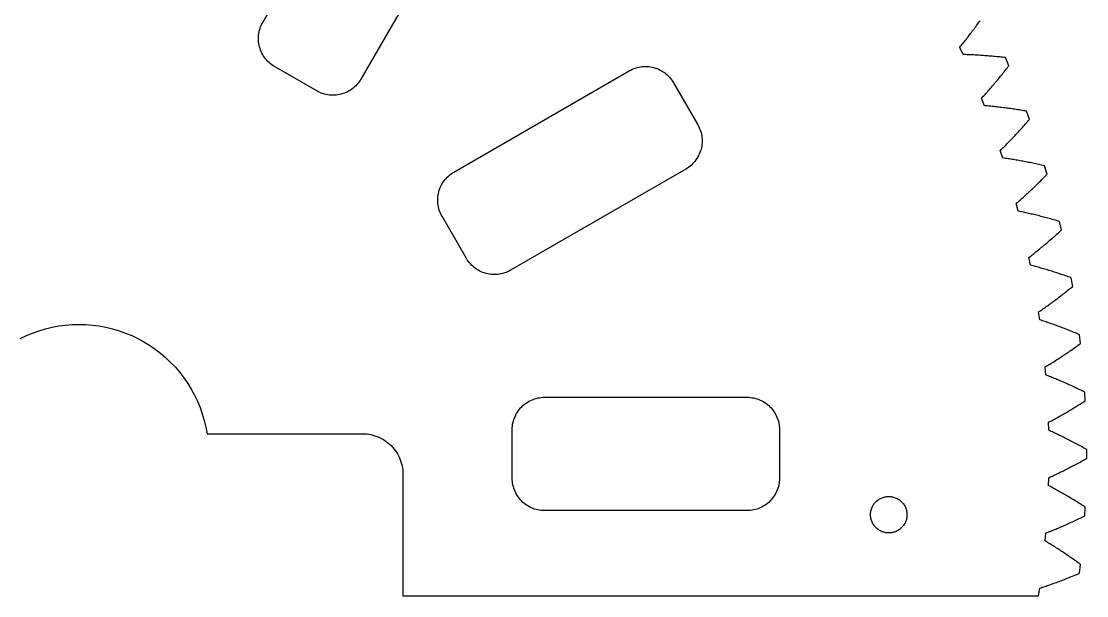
# Model space of a CAD drawing. Header units: metres. Extents: x -124 to 124, y -10 to 132.
# Drawn here: x -7.1 to 124.4, y -10 to 60.9 of the extents above; entities that cross this region are included whole.
import ezdxf

# ---------------------------------------------------------------- set-up
doc = ezdxf.new("R2010")
doc.units = ezdxf.units.M

msp = doc.modelspace()

# ---------------------------------------------------------------- linework, layer by layer
for p, q in [((22.6878, 60.7964), (35.1878, 82.4471)), ((47.3122, 75.4471), (34.8122, 53.7964)), ((22.4978, 60.4234), (22.5879, 60.6124)), ((22.5879, 60.6124), (22.6878, 60.7964)), ((110.847, 60.408), (110.953, 60.5545)), ((110.953, 60.5545), (111.059, 60.7022)), ((111.059, 60.7022), (111.165, 60.851)), ((111.165, 60.851), (111.271, 61.001)), ((22.1574, 59.0058), (22.1738, 59.2146)), ((22.1738, 59.2146), (22.2012, 59.4222)), ((22.2012, 59.4222), (22.2393, 59.6281)), ((22.2393, 59.6281), (22.2882, 59.8317)), ((22.2882, 59.8317), (22.3477, 60.0325)), ((22.3477, 60.0325), (22.4176, 60.2299)), ((22.4176, 60.2299), (22.4978, 60.4234)), ((109.901, 59.1409), (110.005, 59.2772)), ((110.005, 59.2772), (110.11, 59.4146)), ((110.11, 59.4146), (110.215, 59.5531)), ((110.215, 59.5531), (110.319, 59.6927)), ((110.319, 59.6927), (110.425, 59.8335)), ((110.425, 59.8335), (110.53, 59.9754)), ((110.53, 59.9754), (110.635, 60.1185)), ((110.635, 60.1185), (110.741, 60.2627)), ((110.741, 60.2627), (110.847, 60.408)), ((22.1519, 58.7964), (22.1574, 59.0058)), ((22.1574, 58.5871), (22.1519, 58.7964)), ((22.1738, 58.3783), (22.1574, 58.5871)), ((22.2012, 58.1707), (22.1738, 58.3783)), ((22.2393, 57.9648), (22.2012, 58.1707)), ((22.2882, 57.7612), (22.2393, 57.9648)), ((108.869, 57.8402), (108.971, 57.9653)), ((108.971, 57.9653), (109.074, 58.0914)), ((109.074, 58.0914), (109.176, 58.2187)), ((109.176, 58.2187), (109.279, 58.3471)), ((109.279, 58.3471), (109.382, 58.4766)), ((109.382, 58.4766), (109.485, 58.6072)), ((109.485, 58.6072), (109.589, 58.739)), ((109.589, 58.739), (109.693, 58.8718)), ((109.693, 58.8718), (109.797, 59.0058)), ((109.797, 59.0058), (109.901, 59.1409)), ((22.3477, 57.5604), (22.2882, 57.7612)), ((22.4176, 57.363), (22.3477, 57.5604)), ((22.4977, 57.1695), (22.4176, 57.363)), ((22.5879, 56.9805), (22.4977, 57.1695)), ((22.6878, 56.7965), (22.5879, 56.9805)), ((22.7972, 56.6179), (22.6878, 56.7965)), ((22.9159, 56.4453), (22.7972, 56.6179)), ((108.757, 57.7115), (108.767, 57.7162)), ((109.168, 56.8117), (108.757, 57.7115)), ((108.767, 57.7162), (108.869, 57.8402)), ((109.178, 56.8163), (109.168, 56.8117)), ((109.339, 56.8121), (109.178, 56.8163)), ((109.5, 56.8073), (109.339, 56.8121)), ((109.663, 56.802), (109.5, 56.8073)), ((109.826, 56.7962), (109.663, 56.802)), ((109.99, 56.7898), (109.826, 56.7962)), ((110.156, 56.7829), (109.99, 56.7898)), ((110.322, 56.7754), (110.156, 56.7829)), ((110.489, 56.7674), (110.322, 56.7754)), ((110.658, 56.7588), (110.489, 56.7674)), ((110.827, 56.7496), (110.658, 56.7588)), ((110.997, 56.7399), (110.827, 56.7496)), ((111.169, 56.7295), (110.997, 56.7399)), ((111.341, 56.7186), (111.169, 56.7295)), ((111.514, 56.7071), (111.341, 56.7186)), ((111.689, 56.695), (111.514, 56.7071)), ((111.864, 56.6822), (111.689, 56.695)), ((112.04, 56.6689), (111.864, 56.6822)), ((112.217, 56.6549), (112.04, 56.6689)), ((112.395, 56.6403), (112.217, 56.6549)), ((112.574, 56.625), (112.395, 56.6403)), ((112.755, 56.6092), (112.574, 56.625)), ((112.936, 56.5927), (112.755, 56.6092)), ((113.118, 56.5755), (112.936, 56.5927)), ((23.0433, 56.2792), (22.9159, 56.4453)), ((23.1794, 56.1199), (23.0433, 56.2792)), ((23.3235, 55.968), (23.1794, 56.1199)), ((23.4754, 55.8239), (23.3235, 55.968)), ((23.6346, 55.6879), (23.4754, 55.8239)), ((23.8008, 55.5604), (23.6346, 55.6879)), ((23.9734, 55.4418), (23.8008, 55.5604)), ((24.1519, 55.3324), (23.9734, 55.4418)), ((29.3481, 52.3324), (24.1519, 55.3324)), ((69.1154, 55.2606), (69.3214, 55.2988)), ((69.3214, 55.2988), (69.529, 55.3261)), ((69.529, 55.3261), (69.7377, 55.3426)), ((69.7377, 55.3426), (69.9471, 55.3481)), ((69.9471, 55.3481), (70.1564, 55.3426)), ((70.1564, 55.3426), (70.3652, 55.3261)), ((70.3652, 55.3261), (70.5728, 55.2988)), ((70.5728, 55.2988), (70.7787, 55.2606)), ((113.301, 56.5576), (113.118, 56.5755)), ((113.485, 56.5391), (113.301, 56.5576)), ((113.67, 56.52), (113.485, 56.5391)), ((113.855, 56.5001), (113.67, 56.52)), ((114.042, 56.4796), (113.855, 56.5001)), ((114.23, 56.4584), (114.042, 56.4796)), ((114.419, 56.4365), (114.23, 56.4584)), ((114.837, 55.4476), (114.419, 56.4365)), ((114.605, 55.1476), (114.721, 55.297)), ((114.721, 55.297), (114.837, 55.4476)), ((46.2964, 42.3122), (67.9471, 54.8122)), ((67.9471, 54.8122), (68.1311, 54.9121)), ((68.1311, 54.9121), (68.3201, 55.0022)), ((68.3201, 55.0022), (68.5136, 55.0824)), ((68.5136, 55.0824), (68.711, 55.1523)), ((68.711, 55.1523), (68.9118, 55.2118)), ((68.9118, 55.2118), (69.1154, 55.2606)), ((70.7787, 55.2606), (70.9824, 55.2118)), ((70.9824, 55.2118), (71.1832, 55.1523)), ((71.1832, 55.1523), (71.3806, 55.0824)), ((71.3806, 55.0824), (71.574, 55.0022)), ((71.574, 55.0022), (71.763, 54.9121)), ((71.763, 54.9121), (71.9471, 54.8122)), ((71.9471, 54.8122), (72.1257, 54.7027)), ((72.1257, 54.7027), (72.2982, 54.5841)), ((72.2982, 54.5841), (72.4644, 54.4566)), ((72.4644, 54.4566), (72.6236, 54.3206)), ((72.6236, 54.3206), (72.7755, 54.1765)), ((72.7755, 54.1765), (72.9197, 54.0246)), ((72.9197, 54.0246), (73.0557, 53.8653)), ((113.573, 53.8546), (113.687, 53.9936)), ((113.687, 53.9936), (113.801, 54.1339)), ((113.801, 54.1339), (113.915, 54.2752)), ((113.915, 54.2752), (114.03, 54.4177)), ((114.03, 54.4177), (114.144, 54.5614)), ((114.144, 54.5614), (114.259, 54.7062)), ((114.259, 54.7062), (114.374, 54.8522)), ((114.374, 54.8522), (114.49, 54.9993)), ((114.49, 54.9993), (114.605, 55.1476)), ((33.8653, 52.6879), (33.6992, 52.5604)), ((34.0246, 52.8239), (33.8653, 52.6879)), ((34.1765, 52.968), (34.0246, 52.8239)), ((34.3206, 53.1199), (34.1765, 52.968)), ((34.4566, 53.2792), (34.3206, 53.1199)), ((34.5841, 53.4453), (34.4566, 53.2792)), ((34.7027, 53.6179), (34.5841, 53.4453)), ((34.8122, 53.7964), (34.7027, 53.6179)), ((73.0557, 53.8653), (73.1832, 53.6992)), ((73.1832, 53.6992), (73.3018, 53.5266)), ((73.3018, 53.5266), (73.4112, 53.3481)), ((73.4112, 53.3481), (76.4112, 48.1519)), ((112.447, 52.5258), (112.558, 52.6537)), ((112.558, 52.6537), (112.67, 52.7826)), ((112.67, 52.7826), (112.782, 52.9127)), ((112.782, 52.9127), (112.894, 53.0438)), ((112.894, 53.0438), (113.006, 53.1761)), ((113.006, 53.1761), (113.119, 53.3096)), ((113.119, 53.3096), (113.232, 53.4441)), ((113.232, 53.4441), (113.345, 53.5798)), ((113.345, 53.5798), (113.459, 53.7166)), ((113.459, 53.7166), (113.573, 53.8546)), ((29.5321, 52.2324), (29.3481, 52.3324)), ((29.7211, 52.1423), (29.5321, 52.2324)), ((29.9146, 52.0621), (29.7211, 52.1423)), ((30.112, 51.9922), (29.9146, 52.0621)), ((30.3128, 51.9328), (30.112, 51.9922)), ((30.5164, 51.8839), (30.3128, 51.9328)), ((30.7223, 51.8457), (30.5164, 51.8839)), ((30.9299, 51.8184), (30.7223, 51.8457)), ((31.1387, 51.8019), (30.9299, 51.8184)), ((31.3481, 51.7965), (31.1387, 51.8019)), ((31.5574, 51.8019), (31.3481, 51.7965)), ((31.7662, 51.8184), (31.5574, 51.8019)), ((31.9738, 51.8457), (31.7662, 51.8184)), ((32.1797, 51.8839), (31.9738, 51.8457)), ((32.3833, 51.9328), (32.1797, 51.8839)), ((32.5841, 51.9922), (32.3833, 51.9328)), ((32.7815, 52.0621), (32.5841, 51.9922)), ((32.975, 52.1423), (32.7815, 52.0621)), ((33.164, 52.2324), (32.975, 52.1423)), ((33.3481, 52.3324), (33.164, 52.2324)), ((33.5266, 52.4418), (33.3481, 52.3324)), ((33.6992, 52.5604), (33.5266, 52.4418)), ((111.446, 51.4208), (111.457, 51.4249)), ((111.805, 50.499), (111.446, 51.4208)), ((111.457, 51.4249), (111.566, 51.5429)), ((111.566, 51.5429), (111.675, 51.6619)), ((111.675, 51.6619), (111.784, 51.782)), ((111.784, 51.782), (111.894, 51.9032)), ((111.894, 51.9032), (112.004, 52.0256)), ((112.004, 52.0256), (112.114, 52.149)), ((112.114, 52.149), (112.225, 52.2735)), ((112.225, 52.2735), (112.335, 52.3991)), ((112.335, 52.3991), (112.447, 52.5258)), ((111.816, 50.503), (111.805, 50.499)), ((111.976, 50.4897), (111.816, 50.503)), ((112.136, 50.4757), (111.976, 50.4897)), ((112.298, 50.4611), (112.136, 50.4757)), ((112.461, 50.446), (112.298, 50.4611)), ((112.625, 50.4302), (112.461, 50.446)), ((112.789, 50.4139), (112.625, 50.4302)), ((112.955, 50.3969), (112.789, 50.4139)), ((113.122, 50.3793), (112.955, 50.3969)), ((113.289, 50.3612), (113.122, 50.3793)), ((113.458, 50.3423), (113.289, 50.3612)), ((113.627, 50.3229), (113.458, 50.3423)), ((113.798, 50.3028), (113.627, 50.3229)), ((113.969, 50.282), (113.798, 50.3028)), ((114.142, 50.2606), (113.969, 50.282)), ((114.315, 50.2386), (114.142, 50.2606)), ((114.489, 50.2158), (114.315, 50.2386)), ((114.664, 50.1924), (114.489, 50.2158)), ((114.84, 50.1684), (114.664, 50.1924)), ((115.017, 50.1436), (114.84, 50.1684)), ((115.195, 50.1182), (115.017, 50.1436)), ((115.374, 50.0921), (115.195, 50.1182)), ((115.554, 50.0652), (115.374, 50.0921)), ((115.735, 50.0377), (115.554, 50.0652)), ((115.917, 50.0094), (115.735, 50.0377)), ((116.099, 49.9805), (115.917, 50.0094)), ((116.283, 49.9508), (116.099, 49.9805)), ((116.467, 49.9203), (116.283, 49.9508)), ((116.652, 49.8892), (116.467, 49.9203)), ((116.839, 49.8573), (116.652, 49.8892)), ((117.026, 49.8246), (116.839, 49.8573)), ((117.387, 48.8135), (117.026, 49.8246)), ((117.262, 48.6698), (117.387, 48.8135)), ((76.4112, 48.1519), (76.5111, 47.9679)), ((76.5111, 47.9679), (76.6013, 47.7789)), ((76.6013, 47.7789), (76.6814, 47.5854)), ((76.6814, 47.5854), (76.7513, 47.388)), ((76.7513, 47.388), (76.8108, 47.1872)), ((116.034, 47.2952), (116.155, 47.4276)), ((116.155, 47.4276), (116.277, 47.5611)), ((116.277, 47.5611), (116.4, 47.6957)), ((116.4, 47.6957), (116.522, 47.8314)), ((116.522, 47.8314), (116.645, 47.9683)), ((116.645, 47.9683), (116.768, 48.1063)), ((116.768, 48.1063), (116.891, 48.2455)), ((116.891, 48.2455), (117.015, 48.3858)), ((117.015, 48.3858), (117.138, 48.5272)), ((117.138, 48.5272), (117.262, 48.6698)), ((76.8108, 47.1872), (76.8597, 46.9836)), ((76.8597, 46.9836), (76.8978, 46.7776)), ((76.8978, 46.7776), (76.9252, 46.57)), ((76.9252, 46.57), (76.9416, 46.3613)), ((76.9416, 46.3613), (76.9471, 46.1519)), ((76.9471, 46.1519), (76.9416, 45.9426)), ((114.834, 46.0329), (114.952, 46.1542)), ((114.952, 46.1542), (115.071, 46.2766)), ((115.071, 46.2766), (115.19, 46.4)), ((115.19, 46.4), (115.31, 46.5246)), ((115.31, 46.5246), (115.43, 46.6502)), ((115.43, 46.6502), (115.55, 46.777)), ((115.55, 46.777), (115.67, 46.9049)), ((115.67, 46.9049), (115.791, 47.0339)), ((115.791, 47.0339), (115.912, 47.164)), ((115.912, 47.164), (116.034, 47.2952)), ((76.7513, 44.9159), (76.6814, 44.7184)), ((76.8108, 45.1166), (76.7513, 44.9159)), ((76.8597, 45.3203), (76.8108, 45.1166)), ((76.8978, 45.5262), (76.8597, 45.3203)), ((76.9252, 45.7338), (76.8978, 45.5262)), ((76.9416, 45.9426), (76.9252, 45.7338)), ((113.772, 44.9868), (113.783, 44.9903)), ((114.078, 44.0461), (113.772, 44.9868)), ((113.783, 44.9903), (113.898, 45.1019)), ((113.898, 45.1019), (114.014, 45.2145)), ((114.014, 45.2145), (114.13, 45.3282)), ((114.13, 45.3282), (114.246, 45.443)), ((114.246, 45.443), (114.363, 45.5588)), ((114.363, 45.5588), (114.48, 45.6757)), ((114.48, 45.6757), (114.598, 45.7937)), ((114.598, 45.7937), (114.715, 45.9128)), ((114.715, 45.9128), (114.834, 46.0329)), ((75.9196, 43.4754), (75.7755, 43.3235)), ((76.0557, 43.6346), (75.9196, 43.4754)), ((76.1832, 43.8008), (76.0557, 43.6346)), ((76.3018, 43.9734), (76.1832, 43.8008)), ((76.4112, 44.1519), (76.3018, 43.9734)), ((76.5111, 44.336), (76.4112, 44.1519)), ((76.6013, 44.525), (76.5111, 44.336)), ((76.6814, 44.7184), (76.6013, 44.525)), ((114.088, 44.0495), (114.078, 44.0461)), ((114.247, 44.027), (114.088, 44.0495)), ((114.407, 44.0039), (114.247, 44.027)), ((114.568, 43.9801), (114.407, 44.0039)), ((114.729, 43.9557), (114.568, 43.9801)), ((114.892, 43.9306), (114.729, 43.9557)), ((115.055, 43.9049), (114.892, 43.9306)), ((115.22, 43.8785), (115.055, 43.9049)), ((115.385, 43.8514), (115.22, 43.8785)), ((115.551, 43.8237), (115.385, 43.8514)), ((115.719, 43.7953), (115.551, 43.8237)), ((115.887, 43.7662), (115.719, 43.7953)), ((116.056, 43.7364), (115.887, 43.7662)), ((116.226, 43.7059), (116.056, 43.7364)), ((116.397, 43.6747), (116.226, 43.7059)), ((116.568, 43.6428), (116.397, 43.6747)), ((116.741, 43.6101), (116.568, 43.6428)), ((116.915, 43.5768), (116.741, 43.6101)), ((117.089, 43.5427), (116.915, 43.5768)), ((117.264, 43.5079), (117.089, 43.5427)), ((117.441, 43.4723), (117.264, 43.5079)), ((117.618, 43.436), (117.441, 43.4723)), ((117.796, 43.399), (117.618, 43.436)), ((45.9453, 42.0841), (46.1179, 42.2027)), ((46.1179, 42.2027), (46.2964, 42.3122)), ((74.9471, 42.6878), (53.2964, 30.1878)), ((75.1256, 42.7972), (74.9471, 42.6878)), ((75.2982, 42.9159), (75.1256, 42.7972)), ((75.4644, 43.0433), (75.2982, 42.9159)), ((75.6236, 43.1793), (75.4644, 43.0433)), ((75.7755, 43.3235), (75.6236, 43.1793)), ((117.975, 43.3611), (117.796, 43.399)), ((118.154, 43.3226), (117.975, 43.3611)), ((118.335, 43.2832), (118.154, 43.3226)), ((118.516, 43.2431), (118.335, 43.2832)), ((118.699, 43.2022), (118.516, 43.2431)), ((118.882, 43.1605), (118.699, 43.2022)), ((119.066, 43.118), (118.882, 43.1605)), ((119.251, 43.0747), (119.066, 43.118)), ((119.554, 42.0447), (119.251, 43.0747)), ((44.7324, 40.664), (44.8324, 40.8481)), ((44.8324, 40.8481), (44.9418, 41.0266)), ((44.9418, 41.0266), (45.0604, 41.1992)), ((45.0604, 41.1992), (45.1879, 41.3653)), ((45.1879, 41.3653), (45.3239, 41.5246)), ((45.3239, 41.5246), (45.468, 41.6765)), ((45.468, 41.6765), (45.6199, 41.8206)), ((45.6199, 41.8206), (45.7792, 41.9566)), ((45.7792, 41.9566), (45.9453, 42.0841)), ((118.245, 40.7313), (118.375, 40.8576)), ((118.375, 40.8576), (118.504, 40.985)), ((118.504, 40.985), (118.634, 41.1135)), ((118.634, 41.1135), (118.765, 41.2432)), ((118.765, 41.2432), (118.896, 41.3739)), ((118.896, 41.3739), (119.027, 41.5058)), ((119.027, 41.5058), (119.158, 41.6389)), ((119.158, 41.6389), (119.29, 41.773)), ((119.29, 41.773), (119.421, 41.9083)), ((119.421, 41.9083), (119.554, 42.0447)), ((44.3184, 39.2662), (44.3457, 39.4738)), ((44.3457, 39.4738), (44.3839, 39.6797)), ((44.3839, 39.6797), (44.4328, 39.8833)), ((44.4328, 39.8833), (44.4922, 40.0841)), ((44.4922, 40.0841), (44.5621, 40.2815)), ((44.5621, 40.2815), (44.6423, 40.475)), ((44.6423, 40.475), (44.7324, 40.664)), ((116.846, 39.4144), (116.971, 39.5287)), ((116.971, 39.5287), (117.097, 39.6441)), ((117.097, 39.6441), (117.223, 39.7605)), ((117.223, 39.7605), (117.35, 39.878)), ((117.35, 39.878), (117.477, 39.9966)), ((117.477, 39.9966), (117.604, 40.1163)), ((117.604, 40.1163), (117.731, 40.2371)), ((117.731, 40.2371), (117.859, 40.359)), ((117.859, 40.359), (117.988, 40.482)), ((117.988, 40.482), (118.116, 40.6061)), ((118.116, 40.6061), (118.245, 40.7313)), ((44.2965, 38.8481), (44.3019, 39.0574)), ((44.3019, 38.6387), (44.2965, 38.8481)), ((44.3019, 39.0574), (44.3184, 39.2662)), ((44.3184, 38.4299), (44.3019, 38.6387)), ((44.3457, 38.2223), (44.3184, 38.4299)), ((44.3839, 38.0164), (44.3457, 38.2223)), ((115.727, 38.4306), (115.737, 38.4335)), ((115.978, 37.4739), (115.727, 38.4306)), ((115.737, 38.4335), (115.859, 38.5383)), ((115.859, 38.5383), (115.981, 38.6441)), ((115.981, 38.6441), (116.103, 38.751)), ((116.103, 38.751), (116.226, 38.8589)), ((116.226, 38.8589), (116.349, 38.9679)), ((116.349, 38.9679), (116.473, 39.0779)), ((116.473, 39.0779), (116.597, 39.189)), ((116.597, 39.189), (116.721, 39.3012)), ((116.721, 39.3012), (116.846, 39.4144)), ((44.4328, 37.8128), (44.3839, 38.0164)), ((44.4922, 37.612), (44.4328, 37.8128)), ((44.5621, 37.4146), (44.4922, 37.612)), ((44.6423, 37.2211), (44.5621, 37.4146)), ((44.7324, 37.0321), (44.6423, 37.2211)), ((44.8324, 36.8481), (44.7324, 37.0321)), ((47.8324, 31.6519), (44.8324, 36.8481)), ((115.989, 37.4767), (115.978, 37.4739)), ((116.146, 37.4452), (115.989, 37.4767)), ((116.304, 37.413), (116.146, 37.4452)), ((116.463, 37.3801), (116.304, 37.413)), ((116.623, 37.3465), (116.463, 37.3801)), ((116.784, 37.3121), (116.623, 37.3465)), ((116.946, 37.2771), (116.784, 37.3121)), ((117.109, 37.2414), (116.946, 37.2771)), ((117.272, 37.2049), (117.109, 37.2414)), ((117.437, 37.1678), (117.272, 37.2049)), ((117.602, 37.1299), (117.437, 37.1678)), ((117.768, 37.0912), (117.602, 37.1299)), ((117.935, 37.0518), (117.768, 37.0912)), ((118.103, 37.0116), (117.935, 37.0518)), ((118.272, 36.9707), (118.103, 37.0116)), ((118.442, 36.9291), (118.272, 36.9707)), ((118.612, 36.8866), (118.442, 36.9291)), ((118.783, 36.8434), (118.612, 36.8866)), ((118.956, 36.7994), (118.783, 36.8434)), ((119.129, 36.7547), (118.956, 36.7994)), ((119.303, 36.7091), (119.129, 36.7547)), ((119.477, 36.6628), (119.303, 36.7091)), ((119.653, 36.6156), (119.477, 36.6628)), ((119.829, 36.5676), (119.653, 36.6156)), ((120.007, 36.5188), (119.829, 36.5676)), ((120.185, 36.4693), (120.007, 36.5188)), ((120.364, 36.4188), (120.185, 36.4693)), ((120.543, 36.3676), (120.364, 36.4188)), ((120.724, 36.3155), (120.543, 36.3676)), ((120.905, 36.2626), (120.724, 36.3155)), ((121.088, 36.2088), (120.905, 36.2626)), ((121.331, 35.1632), (121.088, 36.2088)), ((120.223, 34.1651), (120.36, 34.286)), ((120.36, 34.286), (120.498, 34.408)), ((120.498, 34.408), (120.635, 34.5311)), ((120.635, 34.5311), (120.774, 34.6553)), ((120.774, 34.6553), (120.913, 34.7806)), ((120.913, 34.7806), (121.052, 34.907)), ((121.052, 34.907), (121.191, 35.0345)), ((121.191, 35.0345), (121.331, 35.1632)), ((118.609, 32.7987), (118.741, 32.9067)), ((118.741, 32.9067), (118.874, 33.0158)), ((118.874, 33.0158), (119.007, 33.1259)), ((119.007, 33.1259), (119.14, 33.237)), ((119.14, 33.237), (119.274, 33.3493)), ((119.274, 33.3493), (119.408, 33.4626)), ((119.408, 33.4626), (119.543, 33.577)), ((119.543, 33.577), (119.678, 33.6925)), ((119.678, 33.6925), (119.814, 33.809)), ((119.814, 33.809), (119.95, 33.9266)), ((119.95, 33.9266), (120.086, 34.0453)), ((120.086, 34.0453), (120.223, 34.1651)), ((47.9418, 31.4734), (47.8324, 31.6519)), ((117.304, 31.7735), (117.315, 31.7757)), ((117.5, 30.804), (117.304, 31.7735)), ((117.315, 31.7757), (117.442, 31.8734)), ((117.442, 31.8734), (117.57, 31.9721)), ((117.57, 31.9721), (117.698, 32.0718)), ((117.698, 32.0718), (117.827, 32.1726)), ((117.827, 32.1726), (117.956, 32.2743)), ((117.956, 32.2743), (118.086, 32.3771)), ((118.086, 32.3771), (118.216, 32.481)), ((118.216, 32.481), (118.346, 32.5858)), ((118.346, 32.5858), (118.478, 32.6917)), ((118.478, 32.6917), (118.609, 32.7987)), ((48.0604, 31.3008), (47.9418, 31.4734)), ((48.1879, 31.1346), (48.0604, 31.3008)), ((48.3239, 30.9754), (48.1879, 31.1346)), ((48.468, 30.8235), (48.3239, 30.9754)), ((48.6199, 30.6794), (48.468, 30.8235)), ((48.7792, 30.5433), (48.6199, 30.6794)), ((48.9453, 30.4159), (48.7792, 30.5433)), ((49.1179, 30.2972), (48.9453, 30.4159)), ((49.2965, 30.1878), (49.1179, 30.2972)), ((117.511, 30.8061), (117.5, 30.804)), ((117.666, 30.7657), (117.511, 30.8061)), ((117.822, 30.7245), (117.666, 30.7657)), ((117.979, 30.6826), (117.822, 30.7245)), ((118.137, 30.6399), (117.979, 30.6826)), ((118.296, 30.5965), (118.137, 30.6399)), ((118.455, 30.5522), (118.296, 30.5965)), ((118.616, 30.5073), (118.455, 30.5522)), ((118.777, 30.4616), (118.616, 30.5073)), ((118.939, 30.4151), (118.777, 30.4616)), ((119.102, 30.3678), (118.939, 30.4151)), ((119.265, 30.3197), (119.102, 30.3678)), ((119.43, 30.2708), (119.265, 30.3197)), ((119.595, 30.2211), (119.43, 30.2708)), ((49.4805, 30.0879), (49.2965, 30.1878)), ((49.6695, 29.9977), (49.4805, 30.0879)), ((49.863, 29.9176), (49.6695, 29.9977)), ((50.0604, 29.8477), (49.863, 29.9176)), ((50.2612, 29.7882), (50.0604, 29.8477)), ((50.4648, 29.7393), (50.2612, 29.7882)), ((50.6707, 29.7012), (50.4648, 29.7393)), ((50.8783, 29.6738), (50.6707, 29.7012)), ((51.0871, 29.6574), (50.8783, 29.6738)), ((51.2964, 29.6519), (51.0871, 29.6574)), ((51.5058, 29.6574), (51.2964, 29.6519)), ((51.7146, 29.6738), (51.5058, 29.6574)), ((51.9222, 29.7012), (51.7146, 29.6738)), ((52.1281, 29.7393), (51.9222, 29.7012)), ((52.3317, 29.7882), (52.1281, 29.7393)), ((52.5325, 29.8477), (52.3317, 29.7882)), ((52.7299, 29.9176), (52.5325, 29.8477)), ((52.9234, 29.9978), (52.7299, 29.9176)), ((53.1124, 30.0879), (52.9234, 29.9978)), ((53.2964, 30.1878), (53.1124, 30.0879)), ((119.761, 30.1707), (119.595, 30.2211)), ((119.928, 30.1194), (119.761, 30.1707)), ((120.096, 30.0673), (119.928, 30.1194)), ((120.265, 30.0144), (120.096, 30.0673)), ((120.434, 29.9606), (120.265, 30.0144)), ((120.605, 29.9061), (120.434, 29.9606)), ((120.776, 29.8506), (120.605, 29.9061)), ((120.947, 29.7944), (120.776, 29.8506)), ((121.12, 29.7373), (120.947, 29.7944)), ((121.293, 29.6793), (121.12, 29.7373)), ((121.468, 29.6205), (121.293, 29.6793)), ((121.643, 29.5608), (121.468, 29.6205)), ((121.818, 29.5002), (121.643, 29.5608)), ((121.995, 29.4388), (121.818, 29.5002)), ((122.172, 29.3765), (121.995, 29.4388)), ((122.35, 29.3133), (122.172, 29.3765)), ((122.529, 29.2492), (122.35, 29.3133)), ((122.712, 28.1914), (122.529, 29.2492)), ((121.982, 27.6001), (122.127, 27.7162)), ((122.127, 27.7162), (122.273, 27.8333)), ((122.273, 27.8333), (122.419, 27.9516)), ((122.419, 27.9516), (122.565, 28.071)), ((122.565, 28.071), (122.712, 28.1914)), ((120.276, 26.2901), (120.415, 26.3935)), ((120.415, 26.3935), (120.555, 26.4979)), ((120.555, 26.4979), (120.696, 26.6034)), ((120.696, 26.6034), (120.837, 26.7099)), ((120.837, 26.7099), (120.978, 26.8175)), ((120.978, 26.8175), (121.12, 26.9261)), ((121.12, 26.9261), (121.263, 27.0357)), ((121.263, 27.0357), (121.406, 27.1464)), ((121.406, 27.1464), (121.549, 27.2582)), ((121.549, 27.2582), (121.693, 27.3711)), ((121.693, 27.3711), (121.837, 27.485)), ((121.837, 27.485), (121.982, 27.6001)), ((118.498, 25.0371), (118.509, 25.0388)), ((118.639, 24.058), (118.498, 25.0371)), ((118.509, 25.0388), (118.642, 25.129)), ((118.642, 25.129), (118.775, 25.2203)), ((118.775, 25.2203), (118.909, 25.3125)), ((118.909, 25.3125), (119.043, 25.4057)), ((119.043, 25.4057), (119.178, 25.5)), ((119.178, 25.5), (119.313, 25.5952)), ((119.313, 25.5952), (119.449, 25.6914)), ((119.449, 25.6914), (119.586, 25.7887)), ((119.586, 25.7887), (119.722, 25.8869)), ((119.722, 25.8869), (119.86, 25.9862)), ((119.86, 25.9862), (119.998, 26.0865)), ((119.998, 26.0865), (120.137, 26.1878)), ((120.137, 26.1878), (120.276, 26.2901)), ((118.65, 24.0596), (118.639, 24.058)), ((118.803, 24.0103), (118.65, 24.0596)), ((118.956, 23.9603), (118.803, 24.0103)), ((119.11, 23.9095), (118.956, 23.9603)), ((119.266, 23.8578), (119.11, 23.9095)), ((119.421, 23.8054), (119.266, 23.8578)), ((119.578, 23.7522), (119.421, 23.8054)), ((119.736, 23.6981), (119.578, 23.7522)), ((119.894, 23.6433), (119.736, 23.6981)), ((-6.50778, 22.1167), (-5.73389, 22.4373)), ((-5.73389, 22.4373), (-4.94426, 22.7169)), ((-4.94426, 22.7169), (-4.1411, 22.9548)), ((-4.1411, 22.9548), (-3.32658, 23.1504)), ((-3.32658, 23.1504), (-2.50294, 23.303)), ((-2.50294, 23.303), (-1.67245, 23.4123)), ((-1.67245, 23.4123), (-0.83737, 23.4781)), ((-0.83737, 23.4781), (0, 23.5)), ((0, 23.5), (0.83737, 23.4781)), ((0.83737, 23.4781), (1.67245, 23.4123)), ((1.67245, 23.4123), (2.50294, 23.303)), ((2.50294, 23.303), (3.32658, 23.1504)), ((3.32658, 23.1504), (4.1411, 22.9548)), ((4.1411, 22.9548), (4.94426, 22.7169)), ((4.94426, 22.7169), (5.73389, 22.4373)), ((5.73389, 22.4373), (6.50778, 22.1167)), ((120.053, 23.5876), (119.894, 23.6433)), ((120.213, 23.5311), (120.053, 23.5876)), ((120.374, 23.4738), (120.213, 23.5311)), ((120.535, 23.4156), (120.374, 23.4738)), ((120.697, 23.3565), (120.535, 23.4156)), ((120.86, 23.2967), (120.697, 23.3565)), ((121.024, 23.2359), (120.86, 23.2967)), ((121.189, 23.1743), (121.024, 23.2359)), ((121.354, 23.1119), (121.189, 23.1743)), ((121.52, 23.0485), (121.354, 23.1119)), ((121.687, 22.9843), (121.52, 23.0485)), ((121.855, 22.9193), (121.687, 22.9843)), ((122.023, 22.8533), (121.855, 22.9193)), ((122.192, 22.7864), (122.023, 22.8533)), ((122.362, 22.7186), (122.192, 22.7864)), ((122.532, 22.65), (122.362, 22.7186)), ((122.704, 22.5804), (122.532, 22.65)), ((122.876, 22.5099), (122.704, 22.5804)), ((123.048, 22.4385), (122.876, 22.5099)), ((123.222, 22.3662), (123.048, 22.4385)), ((-7.26384, 21.7561), (-6.50778, 22.1167)), ((6.50778, 22.1167), (7.26384, 21.7561)), ((7.26384, 21.7561), (8, 21.3564)), ((8, 21.3564), (8.71422, 20.9187)), ((123.396, 22.2929), (123.222, 22.3662)), ((123.571, 22.2187), (123.396, 22.2929)), ((123.54, 21.0403), (123.693, 21.1522)), ((123.693, 21.1522), (123.571, 22.2187)), ((8.71422, 20.9187), (9.40456, 20.4443)), ((9.40456, 20.4443), (10.0691, 19.9343)), ((10.0691, 19.9343), (10.7061, 19.3903)), ((121.589, 19.6819), (121.736, 19.7802)), ((121.736, 19.7802), (121.884, 19.8794)), ((121.884, 19.8794), (122.032, 19.9798)), ((122.032, 19.9798), (122.18, 20.0811)), ((122.18, 20.0811), (122.329, 20.1835)), ((122.329, 20.1835), (122.479, 20.2869)), ((122.479, 20.2869), (122.629, 20.3914)), ((122.629, 20.3914), (122.779, 20.4969)), ((122.779, 20.4969), (122.93, 20.6035)), ((122.93, 20.6035), (123.082, 20.7111)), ((123.082, 20.7111), (123.234, 20.8198)), ((123.234, 20.8198), (123.387, 20.9295)), ((123.387, 20.9295), (123.54, 21.0403)), ((10.7061, 19.3903), (11.3137, 18.8137)), ((11.3137, 18.8137), (11.8903, 18.2061)), ((119.593, 18.4107), (119.732, 18.4951)), ((119.732, 18.4951), (119.871, 18.5805)), ((119.871, 18.5805), (120.011, 18.6669)), ((120.011, 18.6669), (120.152, 18.7542)), ((120.152, 18.7542), (120.293, 18.8425)), ((120.293, 18.8425), (120.435, 18.9318)), ((120.435, 18.9318), (120.577, 19.0221)), ((120.577, 19.0221), (120.72, 19.1134)), ((120.72, 19.1134), (120.863, 19.2056)), ((120.863, 19.2056), (121.007, 19.2989)), ((121.007, 19.2989), (121.152, 19.3931)), ((121.152, 19.3931), (121.297, 19.4883)), ((121.297, 19.4883), (121.443, 19.5846)), ((121.443, 19.5846), (121.589, 19.6819)), ((11.8903, 18.2061), (12.4343, 17.5691)), ((12.4343, 17.5691), (12.9443, 16.9046)), ((119.306, 18.2436), (119.317, 18.2446)), ((119.391, 17.258), (119.306, 18.2436)), ((119.317, 18.2446), (119.455, 18.3272)), ((119.402, 17.259), (119.391, 17.258)), ((119.551, 17.2011), (119.402, 17.259)), ((119.455, 18.3272), (119.593, 18.4107)), ((119.702, 17.1424), (119.551, 17.2011)), ((119.853, 17.0828), (119.702, 17.1424)), ((12.9443, 16.9046), (13.4187, 16.2142)), ((13.4187, 16.2142), (13.8564, 15.5)), ((120.005, 17.0224), (119.853, 17.0828)), ((120.158, 16.9612), (120.005, 17.0224)), ((120.311, 16.8991), (120.158, 16.9612)), ((120.465, 16.8362), (120.311, 16.8991)), ((120.62, 16.7724), (120.465, 16.8362)), ((120.776, 16.7077), (120.62, 16.7724)), ((120.932, 16.6421), (120.776, 16.7077)), ((121.089, 16.5757), (120.932, 16.6421)), ((121.247, 16.5084), (121.089, 16.5757)), ((121.406, 16.4402), (121.247, 16.5084)), ((121.565, 16.3711), (121.406, 16.4402)), ((121.725, 16.3011), (121.565, 16.3711)), ((121.886, 16.2302), (121.725, 16.3011)), ((122.047, 16.1584), (121.886, 16.2302)), ((122.21, 16.0857), (122.047, 16.1584)), ((122.372, 16.0121), (122.21, 16.0857)), ((122.536, 15.9376), (122.372, 16.0121)), ((122.7, 15.8621), (122.536, 15.9376)), ((122.865, 15.7857), (122.7, 15.8621)), ((13.8564, 15.5), (14.2561, 14.7638)), ((14.2561, 14.7638), (14.6167, 14.0078)), ((56.8743, 14.4507), (57.0819, 14.4781)), ((57.0819, 14.4781), (57.2907, 14.4945)), ((57.2907, 14.4945), (57.5, 14.5)), ((57.5, 14.5), (82.5, 14.5)), ((82.5, 14.5), (82.7093, 14.4945)), ((82.7093, 14.4945), (82.9181, 14.4781)), ((82.9181, 14.4781), (83.1257, 14.4507)), ((123.031, 15.7083), (122.865, 15.7857)), ((123.197, 15.63), (123.031, 15.7083)), ((123.364, 15.5508), (123.197, 15.63)), ((123.532, 15.4706), (123.364, 15.5508)), ((123.701, 15.3895), (123.532, 15.4706)), ((123.87, 15.3073), (123.701, 15.3895)), ((124.039, 15.2242), (123.87, 15.3073)), ((124.21, 15.1402), (124.039, 15.2242)), ((124.271, 14.0684), (124.21, 15.1402)), ((14.6167, 14.0078), (14.9373, 13.2339)), ((14.9373, 13.2339), (15.2169, 12.4443)), ((54.3914, 13.0173), (54.5274, 13.1765)), ((54.5274, 13.1765), (54.6716, 13.3284)), ((54.6716, 13.3284), (54.8235, 13.4726)), ((54.8235, 13.4726), (54.9827, 13.6086)), ((54.9827, 13.6086), (55.1489, 13.7361)), ((55.1489, 13.7361), (55.3215, 13.8547)), ((55.3215, 13.8547), (55.5, 13.9641)), ((55.5, 13.9641), (55.6841, 14.064)), ((55.6841, 14.064), (55.8731, 14.1542)), ((55.8731, 14.1542), (56.0665, 14.2343)), ((56.0665, 14.2343), (56.2639, 14.3042)), ((56.2639, 14.3042), (56.4647, 14.3637)), ((56.4647, 14.3637), (56.6684, 14.4126)), ((56.6684, 14.4126), (56.8743, 14.4507)), ((83.1257, 14.4507), (83.3316, 14.4126)), ((83.3316, 14.4126), (83.5353, 14.3637)), ((83.5353, 14.3637), (83.7361, 14.3042)), ((83.7361, 14.3042), (83.9335, 14.2343)), ((83.9335, 14.2343), (84.1269, 14.1542)), ((84.1269, 14.1542), (84.3159, 14.064)), ((84.3159, 14.064), (84.5, 13.9641)), ((84.5, 13.9641), (84.6785, 13.8547)), ((84.6785, 13.8547), (84.8511, 13.7361)), ((84.8511, 13.7361), (85.0173, 13.6086)), ((85.0173, 13.6086), (85.1765, 13.4726)), ((85.1765, 13.4726), (85.3284, 13.3284)), ((85.3284, 13.3284), (85.4726, 13.1765)), ((85.4726, 13.1765), (85.6086, 13.0173)), ((122.699, 13.0855), (122.854, 13.1792)), ((122.854, 13.1792), (123.009, 13.2739)), ((123.009, 13.2739), (123.165, 13.3696)), ((123.165, 13.3696), (123.321, 13.4664)), ((123.321, 13.4664), (123.478, 13.5642)), ((123.478, 13.5642), (123.636, 13.6629)), ((123.636, 13.6629), (123.794, 13.7628)), ((123.794, 13.7628), (123.952, 13.8636)), ((123.952, 13.8636), (124.111, 13.9655)), ((124.111, 13.9655), (124.271, 14.0684)), ((15.2169, 12.4443), (15.4548, 11.6411)), ((53.6958, 11.7361), (53.7657, 11.9335)), ((53.7657, 11.9335), (53.8458, 12.1269)), ((53.8458, 12.1269), (53.936, 12.3159)), ((53.936, 12.3159), (54.0359, 12.5)), ((54.0359, 12.5), (54.1453, 12.6785)), ((54.1453, 12.6785), (54.2639, 12.8511)), ((54.2639, 12.8511), (54.3914, 13.0173)), ((85.6086, 13.0173), (85.7361, 12.8511)), ((85.7361, 12.8511), (85.8547, 12.6785)), ((85.8547, 12.6785), (85.9641, 12.5)), ((85.9641, 12.5), (86.064, 12.3159)), ((86.064, 12.3159), (86.1542, 12.1269)), ((86.1542, 12.1269), (86.2343, 11.9335)), ((86.2343, 11.9335), (86.3042, 11.7361)), ((120.453, 11.7974), (120.598, 11.8766)), ((120.598, 11.8766), (120.744, 11.9567)), ((120.744, 11.9567), (120.891, 12.0377)), ((120.891, 12.0377), (121.038, 12.1197)), ((121.038, 12.1197), (121.186, 12.2027)), ((121.186, 12.2027), (121.335, 12.2866)), ((121.335, 12.2866), (121.484, 12.3714)), ((121.484, 12.3714), (121.633, 12.4573)), ((121.633, 12.4573), (121.784, 12.5441)), ((121.784, 12.5441), (121.935, 12.6318)), ((121.935, 12.6318), (122.087, 12.7206)), ((122.087, 12.7206), (122.239, 12.8103)), ((122.239, 12.8103), (122.392, 12.9011)), ((122.392, 12.9011), (122.545, 12.9928)), ((122.545, 12.9928), (122.699, 13.0855)), ((15.4548, 11.6411), (15.6504, 10.8266)), ((15.6504, 10.8266), (15.803, 10.0029)), ((53.5, 10.5), (53.5055, 10.7093)), ((53.5055, 10.7093), (53.5219, 10.9181)), ((53.5219, 10.9181), (53.5493, 11.1257)), ((53.5493, 11.1257), (53.5874, 11.3316)), ((53.5874, 11.3316), (53.6363, 11.5353)), ((53.6363, 11.5353), (53.6958, 11.7361)), ((86.3042, 11.7361), (86.3637, 11.5353)), ((86.3637, 11.5353), (86.4126, 11.3316)), ((86.4126, 11.3316), (86.4507, 11.1257)), ((86.4507, 11.1257), (86.4781, 10.9181)), ((86.4781, 10.9181), (86.4945, 10.7093)), ((86.4945, 10.7093), (86.5, 10.5)), ((119.725, 11.4151), (119.736, 11.4154)), ((119.753, 10.4263), (119.725, 11.4151)), ((119.736, 11.4154), (119.878, 11.49)), ((119.878, 11.49), (120.021, 11.5654)), ((120.021, 11.5654), (120.164, 11.6418)), ((120.164, 11.6418), (120.308, 11.7191)), ((120.308, 11.7191), (120.453, 11.7974)), ((15.803, 10.0029), (15.8034, 10)), ((15.8034, 10), (35, 10)), ((35, 10), (35.2617, 9.99313)), ((35.2617, 9.99313), (35.5226, 9.9726)), ((35.5226, 9.9726), (35.7822, 9.93843)), ((35.7822, 9.93843), (36.0396, 9.89073)), ((36.0396, 9.89073), (36.2941, 9.82962)), ((36.2941, 9.82962), (36.5451, 9.75528)), ((36.5451, 9.75528), (36.7918, 9.66789)), ((36.7918, 9.66789), (37.0337, 9.56772)), ((37.0337, 9.56772), (37.2699, 9.45503)), ((37.2699, 9.45503), (37.5, 9.33012)), ((37.5, 9.33012), (37.7232, 9.19334)), ((53.5, 4.5), (53.5, 10.5)), ((86.5, 10.5), (86.5, 4.5)), ((119.764, 10.4265), (119.753, 10.4263)), ((119.91, 10.3602), (119.764, 10.4265)), ((120.057, 10.293), (119.91, 10.3602)), ((120.205, 10.2249), (120.057, 10.293)), ((120.353, 10.156), (120.205, 10.2249)), ((120.502, 10.0861), (120.353, 10.156)), ((120.651, 10.0154), (120.502, 10.0861)), ((120.802, 9.94373), (120.651, 10.0154)), ((120.953, 9.87119), (120.802, 9.94373)), ((121.104, 9.79773), (120.953, 9.87119)), ((121.257, 9.72336), (121.104, 9.79773)), ((121.41, 9.64807), (121.257, 9.72336)), ((121.564, 9.57185), (121.41, 9.64807)), ((121.718, 9.49472), (121.564, 9.57185)), ((121.873, 9.41666), (121.718, 9.49472)), ((122.029, 9.33765), (121.873, 9.41666)), ((122.186, 9.25769), (122.029, 9.33765)), ((122.343, 9.17679), (122.186, 9.25769)), ((37.7232, 9.19334), (37.9389, 9.04507)), ((37.9389, 9.04507), (38.1466, 8.88573)), ((38.1466, 8.88573), (38.3456, 8.71571)), ((38.3456, 8.71571), (38.5355, 8.53552)), ((38.5355, 8.53552), (38.7157, 8.34564)), ((38.7157, 8.34564), (38.8857, 8.14659)), ((38.8857, 8.14659), (39.0451, 7.93892)), ((39.0451, 7.93892), (39.1933, 7.72319)), ((122.5, 9.09494), (122.343, 9.17679)), ((122.659, 9.01215), (122.5, 9.09494)), ((122.818, 8.92838), (122.659, 9.01215)), ((122.978, 8.84364), (122.818, 8.92838)), ((123.138, 8.75793), (122.978, 8.84364)), ((123.299, 8.67125), (123.138, 8.75793)), ((123.461, 8.58359), (123.299, 8.67125)), ((123.623, 8.49493), (123.461, 8.58359)), ((123.786, 8.4053), (123.623, 8.49493)), ((123.949, 8.31467), (123.786, 8.4053)), ((124.113, 8.22304), (123.949, 8.31467)), ((124.278, 8.1304), (124.113, 8.22304)), ((124.443, 8.03676), (124.278, 8.1304)), ((124.443, 6.96324), (124.443, 8.03676)), ((39.1933, 7.72319), (39.3301, 7.5)), ((39.3301, 7.5), (39.455, 7.26994)), ((39.455, 7.26994), (39.5677, 7.03368)), ((39.5677, 7.03368), (39.6679, 6.79184)), ((39.6679, 6.79184), (39.7553, 6.54507)), ((123.623, 6.50507), (123.786, 6.5947)), ((123.786, 6.5947), (123.949, 6.68533)), ((123.949, 6.68533), (124.113, 6.77696)), ((124.113, 6.77696), (124.278, 6.8696)), ((124.278, 6.8696), (124.443, 6.96324)), ((39.7553, 6.54507), (39.8296, 6.29408)), ((39.8296, 6.29408), (39.8907, 6.03955)), ((39.8907, 6.03955), (39.9384, 5.78217)), ((39.9384, 5.78217), (39.9726, 5.52263)), ((39.9726, 5.52263), (39.9931, 5.26167)), ((121.104, 5.20227), (121.257, 5.27664)), ((121.257, 5.27664), (121.41, 5.35193)), ((121.41, 5.35193), (121.564, 5.42815)), ((121.564, 5.42815), (121.718, 5.50528)), ((121.718, 5.50528), (121.873, 5.58334)), ((121.873, 5.58334), (122.029, 5.66235)), ((122.029, 5.66235), (122.186, 5.74231)), ((122.186, 5.74231), (122.343, 5.82321)), ((122.343, 5.82321), (122.5, 5.90506)), ((122.5, 5.90506), (122.659, 5.98785)), ((122.659, 5.98785), (122.818, 6.07162)), ((122.818, 6.07162), (122.978, 6.15636)), ((122.978, 6.15636), (123.138, 6.24207)), ((123.138, 6.24207), (123.299, 6.32875)), ((123.299, 6.32875), (123.461, 6.41641)), ((123.461, 6.41641), (123.623, 6.50507)), ((39.9931, 5.26167), (40, 5)), ((40, 5), (40, -10)), ((53.5055, 4.29066), (53.5, 4.5)), ((53.5219, 4.08189), (53.5055, 4.29066)), ((53.5493, 3.87427), (53.5219, 4.08189)), ((86.4781, 4.08189), (86.4507, 3.87427)), ((86.4945, 4.29066), (86.4781, 4.08189)), ((86.5, 4.5), (86.4945, 4.29066)), ((119.725, 3.58495), (119.753, 4.57373)), ((119.753, 4.57373), (119.764, 4.57346)), ((119.764, 4.57346), (119.91, 4.63979)), ((119.91, 4.63979), (120.057, 4.70699)), ((120.057, 4.70699), (120.205, 4.77507)), ((120.205, 4.77507), (120.353, 4.84402)), ((120.353, 4.84402), (120.502, 4.91388)), ((120.502, 4.91388), (120.651, 4.98463)), ((120.651, 4.98463), (120.802, 5.05627)), ((120.802, 5.05627), (120.953, 5.12881)), ((120.953, 5.12881), (121.104, 5.20227)), ((53.5874, 3.66837), (53.5493, 3.87427)), ((53.6363, 3.46474), (53.5874, 3.66837)), ((53.6958, 3.26395), (53.6363, 3.46474)), ((53.7657, 3.06653), (53.6958, 3.26395)), ((53.8458, 2.87306), (53.7657, 3.06653)), ((53.936, 2.68405), (53.8458, 2.87306)), ((54.0359, 2.5), (53.936, 2.68405)), ((86.064, 2.68405), (85.9641, 2.5)), ((86.1542, 2.87306), (86.064, 2.68405)), ((86.2343, 3.06653), (86.1542, 2.87306)), ((86.3042, 3.26395), (86.2343, 3.06653)), ((86.3637, 3.46474), (86.3042, 3.26395)), ((86.4126, 3.66837), (86.3637, 3.46474)), ((86.4507, 3.87427), (86.4126, 3.66837)), ((119.736, 3.58458), (119.725, 3.58495)), ((119.878, 3.51003), (119.736, 3.58458)), ((120.021, 3.43456), (119.878, 3.51003)), ((120.164, 3.35815), (120.021, 3.43456)), ((120.308, 3.28085), (120.164, 3.35815)), ((120.453, 3.20261), (120.308, 3.28085)), ((120.598, 3.12343), (120.453, 3.20261)), ((120.744, 3.04332), (120.598, 3.12343)), ((120.891, 2.96228), (120.744, 3.04332)), ((121.038, 2.88028), (120.891, 2.96228)), ((121.186, 2.79733), (121.038, 2.88028)), ((121.335, 2.71342), (121.186, 2.79733)), ((121.484, 2.62856), (121.335, 2.71342)), ((54.1453, 2.32146), (54.0359, 2.5)), ((54.2639, 2.14886), (54.1453, 2.32146)), ((54.3914, 1.98273), (54.2639, 2.14886)), ((54.5274, 1.82349), (54.3914, 1.98273)), ((54.6716, 1.67159), (54.5274, 1.82349)), ((54.8235, 1.52744), (54.6716, 1.67159)), ((54.9827, 1.39142), (54.8235, 1.52744)), ((55.1489, 1.26395), (54.9827, 1.39142)), ((85.0173, 1.39142), (84.8511, 1.26395)), ((85.1765, 1.52744), (85.0173, 1.39142)), ((85.3284, 1.67159), (85.1765, 1.52744)), ((85.4726, 1.82349), (85.3284, 1.67159)), ((85.6086, 1.98273), (85.4726, 1.82349)), ((85.7361, 2.14886), (85.6086, 1.98273)), ((85.8547, 2.32146), (85.7361, 2.14886)), ((85.9641, 2.5), (85.8547, 2.32146)), ((98.113, 1.22543), (98.1797, 1.32251)), ((98.1797, 1.32251), (98.2514, 1.41597)), ((98.2514, 1.41597), (98.3279, 1.50554)), ((98.3279, 1.50554), (98.409, 1.59099)), ((98.409, 1.59099), (98.4944, 1.67207)), ((98.4944, 1.67207), (98.584, 1.74857)), ((98.584, 1.74857), (98.6775, 1.82028)), ((98.6775, 1.82028), (98.7746, 1.88701)), ((98.7746, 1.88701), (98.875, 1.94855)), ((98.875, 1.94855), (98.9785, 2.00476)), ((98.9785, 2.00476), (99.0848, 2.05547)), ((99.0848, 2.05547), (99.1937, 2.10056)), ((99.1937, 2.10056), (99.3047, 2.13986)), ((99.3047, 2.13986), (99.4176, 2.17332)), ((99.4176, 2.17332), (99.5322, 2.20082)), ((99.5322, 2.20082), (99.648, 2.22229)), ((99.648, 2.22229), (99.7648, 2.23767)), ((99.7648, 2.23767), (99.8822, 2.2469)), ((99.8822, 2.2469), (100, 2.25)), ((100, 2.25), (100.118, 2.2469)), ((100.118, 2.2469), (100.235, 2.23767)), ((100.235, 2.23767), (100.352, 2.22229)), ((100.352, 2.22229), (100.468, 2.20082)), ((100.468, 2.20082), (100.582, 2.17332)), ((100.582, 2.17332), (100.695, 2.13986)), ((100.695, 2.13986), (100.806, 2.10056)), ((100.806, 2.10056), (100.915, 2.05547)), ((100.915, 2.05547), (101.021, 2.00476)), ((101.021, 2.00476), (101.125, 1.94855)), ((101.125, 1.94855), (101.225, 1.88701)), ((101.225, 1.88701), (101.323, 1.82028)), ((101.323, 1.82028), (101.416, 1.74857)), ((101.416, 1.74857), (101.506, 1.67207)), ((101.506, 1.67207), (101.591, 1.59099)), ((101.591, 1.59099), (101.672, 1.50554)), ((101.672, 1.50554), (101.749, 1.41597)), ((101.749, 1.41597), (101.82, 1.32251)), ((101.82, 1.32251), (101.887, 1.22543)), ((121.633, 2.54272), (121.484, 2.62856)), ((121.784, 2.45593), (121.633, 2.54272)), ((121.935, 2.36816), (121.784, 2.45593)), ((122.087, 2.2794), (121.935, 2.36816)), ((122.239, 2.18967), (122.087, 2.2794)), ((122.392, 2.09894), (122.239, 2.18967)), ((122.545, 2.00723), (122.392, 2.09894)), ((122.699, 1.91452), (122.545, 2.00723)), ((122.854, 1.82082), (122.699, 1.91452)), ((123.009, 1.72609), (122.854, 1.82082)), ((123.165, 1.63036), (123.009, 1.72609)), ((123.321, 1.53362), (123.165, 1.63036)), ((123.478, 1.43584), (123.321, 1.53362)), ((123.636, 1.33705), (123.478, 1.43584)), ((123.794, 1.23723), (123.636, 1.33705)), ((55.3215, 1.14532), (55.1489, 1.26395)), ((55.5, 1.0359), (55.3215, 1.14532)), ((55.6841, 0.93597), (55.5, 1.0359)), ((55.8731, 0.84583), (55.6841, 0.93597)), ((56.0665, 0.76569), (55.8731, 0.84583)), ((56.2639, 0.69579), (56.0665, 0.76569)), ((56.4647, 0.63631), (56.2639, 0.69579)), ((56.6684, 0.58742), (56.4647, 0.63631)), ((56.8743, 0.54926), (56.6684, 0.58742)), ((57.0819, 0.52193), (56.8743, 0.54926)), ((57.2907, 0.50549), (57.0819, 0.52193)), ((57.5, 0.5), (57.2907, 0.50549)), ((82.5, 0.5), (57.5, 0.5)), ((82.7093, 0.50549), (82.5, 0.5)), ((82.9181, 0.52193), (82.7093, 0.50549)), ((83.1257, 0.54926), (82.9181, 0.52193)), ((83.3316, 0.58742), (83.1257, 0.54926)), ((83.5353, 0.63631), (83.3316, 0.58742)), ((83.7361, 0.69579), (83.5353, 0.63631)), ((83.9335, 0.76569), (83.7361, 0.69579)), ((84.1269, 0.84583), (83.9335, 0.76569)), ((84.3159, 0.93597), (84.1269, 0.84583)), ((84.5, 1.0359), (84.3159, 0.93597)), ((84.6785, 1.14532), (84.5, 1.0359)), ((84.8511, 1.26395), (84.6785, 1.14532)), ((97.75, 0), (97.7531, 0.11775)), ((97.7531, -0.11775), (97.75, 0)), ((97.7531, 0.11775), (97.7623, 0.23518)), ((97.7623, 0.23518), (97.7777, 0.35197)), ((97.7777, 0.35197), (97.7992, 0.46779)), ((97.7992, 0.46779), (97.8267, 0.58234)), ((97.8267, 0.58234), (97.8601, 0.69528)), ((97.8601, 0.69528), (97.8994, 0.80632)), ((97.8994, 0.80632), (97.9445, 0.91515)), ((97.9445, 0.91515), (97.9952, 1.02147)), ((97.9952, 1.02147), (98.0514, 1.125)), ((98.0514, 1.125), (98.113, 1.22543)), ((101.887, 1.22543), (101.949, 1.125)), ((101.949, 1.125), (102.005, 1.02147)), ((102.005, 1.02147), (102.055, 0.91515)), ((102.055, 0.91515), (102.101, 0.80632)), ((102.101, 0.80632), (102.14, 0.69528)), ((102.14, 0.69528), (102.173, 0.58234)), ((102.173, 0.58234), (102.201, 0.46779)), ((102.201, 0.46779), (102.222, 0.35197)), ((102.222, 0.35197), (102.238, 0.23518)), ((102.238, 0.23518), (102.247, 0.11775)), ((102.247, 0.11775), (102.25, 0)), ((102.25, 0), (102.247, -0.11775)), ((123.952, 1.13638), (123.794, 1.23723)), ((124.111, 1.0345), (123.952, 1.13638)), ((124.271, 0.93156), (124.111, 1.0345)), ((124.21, -0.1402), (124.271, 0.93156)), ((97.7623, -0.23518), (97.7531, -0.11775)), ((97.7777, -0.35197), (97.7623, -0.23518)), ((97.7992, -0.46779), (97.7777, -0.35197)), ((97.8267, -0.58234), (97.7992, -0.46779)), ((97.8601, -0.69528), (97.8267, -0.58234)), ((97.8994, -0.80632), (97.8601, -0.69528)), ((97.9445, -0.91515), (97.8994, -0.80632)), ((97.9952, -1.02147), (97.9445, -0.91515)), ((98.0514, -1.125), (97.9952, -1.02147)), ((98.113, -1.22543), (98.0514, -1.125)), ((98.1797, -1.32251), (98.113, -1.22543)), ((101.887, -1.22543), (101.82, -1.32251)), ((101.949, -1.125), (101.887, -1.22543)), ((102.005, -1.02147), (101.949, -1.125)), ((102.055, -0.91515), (102.005, -1.02147)), ((102.101, -0.80632), (102.055, -0.91515)), ((102.14, -0.69528), (102.101, -0.80632)), ((102.173, -0.58234), (102.14, -0.69528)), ((102.201, -0.46779), (102.173, -0.58234)), ((102.222, -0.35197), (102.201, -0.46779)), ((102.238, -0.23518), (102.222, -0.35197)), ((102.247, -0.11775), (102.238, -0.23518)), ((121.565, -1.37112), (121.725, -1.30113)), ((121.725, -1.30113), (121.886, -1.23024)), ((121.886, -1.23024), (122.047, -1.15845)), ((122.047, -1.15845), (122.21, -1.08574)), ((122.21, -1.08574), (122.372, -1.01212)), ((122.372, -1.01212), (122.536, -0.93756)), ((122.536, -0.93756), (122.7, -0.86209)), ((122.7, -0.86209), (122.865, -0.78568)), ((122.865, -0.78568), (123.031, -0.70833)), ((123.031, -0.70833), (123.197, -0.63004)), ((123.197, -0.63004), (123.364, -0.55078)), ((123.364, -0.55078), (123.532, -0.4706)), ((123.532, -0.4706), (123.701, -0.38945)), ((123.701, -0.38945), (123.87, -0.30733)), ((123.87, -0.30733), (124.039, -0.22424)), ((124.039, -0.22424), (124.21, -0.1402)), ((98.2514, -1.41597), (98.1797, -1.32251)), ((98.3279, -1.50554), (98.2514, -1.41597)), ((98.409, -1.59099), (98.3279, -1.50554)), ((98.4944, -1.67207), (98.409, -1.59099)), ((98.584, -1.74857), (98.4944, -1.67207)), ((98.6775, -1.82028), (98.584, -1.74857)), ((98.7746, -1.88701), (98.6775, -1.82028)), ((98.875, -1.94855), (98.7746, -1.88701)), ((98.9785, -2.00476), (98.875, -1.94855)), ((99.0848, -2.05547), (98.9785, -2.00476)), ((99.1937, -2.10056), (99.0848, -2.05547)), ((99.3047, -2.13986), (99.1937, -2.10056)), ((99.4176, -2.17332), (99.3047, -2.13986)), ((99.5322, -2.20082), (99.4176, -2.17332)), ((99.648, -2.22229), (99.5322, -2.20082)), ((99.7648, -2.23767), (99.648, -2.22229)), ((99.8822, -2.2469), (99.7648, -2.23767)), ((100, -2.25), (99.8822, -2.2469)), ((100.118, -2.2469), (100, -2.25)), ((100.235, -2.23767), (100.118, -2.2469)), ((100.352, -2.22229), (100.235, -2.23767)), ((100.468, -2.20082), (100.352, -2.22229)), ((100.582, -2.17332), (100.468, -2.20082)), ((100.695, -2.13986), (100.582, -2.17332)), ((100.806, -2.10056), (100.695, -2.13986)), ((100.915, -2.05547), (100.806, -2.10056)), ((101.021, -2.00476), (100.915, -2.05547)), ((101.125, -1.94855), (101.021, -2.00476)), ((101.225, -1.88701), (101.125, -1.94855)), ((101.323, -1.82028), (101.225, -1.88701)), ((101.416, -1.74857), (101.323, -1.82028)), ((101.506, -1.67207), (101.416, -1.74857)), ((101.591, -1.59099), (101.506, -1.67207)), ((101.672, -1.50554), (101.591, -1.59099)), ((101.749, -1.41597), (101.672, -1.50554)), ((101.82, -1.32251), (101.749, -1.41597)), ((119.306, -3.24361), (119.391, -2.25804)), ((119.391, -2.25804), (119.402, -2.25896)), ((119.402, -2.25896), (119.551, -2.20108)), ((119.551, -2.20108), (119.702, -2.14236)), ((119.702, -2.14236), (119.853, -2.08281)), ((119.853, -2.08281), (120.005, -2.02243)), ((120.005, -2.02243), (120.158, -1.9612)), ((120.158, -1.9612), (120.311, -1.89909)), ((120.311, -1.89909), (120.465, -1.83615)), ((120.465, -1.83615), (120.62, -1.77235)), ((120.62, -1.77235), (120.776, -1.70769)), ((120.776, -1.70769), (120.932, -1.64214)), ((120.932, -1.64214), (121.089, -1.57571)), ((121.089, -1.57571), (121.247, -1.50839)), ((121.247, -1.50839), (121.406, -1.4402)), ((121.406, -1.4402), (121.565, -1.37112)), ((119.317, -3.24461), (119.306, -3.24361)), ((119.455, -3.32716), (119.317, -3.24461)), ((119.593, -3.41066), (119.455, -3.32716)), ((119.732, -3.49512), (119.593, -3.41066)), ((119.871, -3.58051), (119.732, -3.49512)), ((120.011, -3.66689), (119.871, -3.58051)), ((120.152, -3.75424), (120.011, -3.66689)), ((120.293, -3.84254), (120.152, -3.75424)), ((120.435, -3.93182), (120.293, -3.84254)), ((120.577, -4.02209), (120.435, -3.93182)), ((120.72, -4.11336), (120.577, -4.02209)), ((120.863, -4.20561), (120.72, -4.11336)), ((121.007, -4.29886), (120.863, -4.20561)), ((121.152, -4.3931), (121.007, -4.29886)), ((121.297, -4.48834), (121.152, -4.3931)), ((121.443, -4.58459), (121.297, -4.48834)), ((121.589, -4.68185), (121.443, -4.58459)), ((121.736, -4.78015), (121.589, -4.68185)), ((121.884, -4.87944), (121.736, -4.78015)), ((122.032, -4.97977), (121.884, -4.87944)), ((122.18, -5.08112), (122.032, -4.97977)), ((122.329, -5.1835), (122.18, -5.08112)), ((122.479, -5.28693), (122.329, -5.1835)), ((122.629, -5.3914), (122.479, -5.28693)), ((122.779, -5.49692), (122.629, -5.3914)), ((122.93, -5.60349), (122.779, -5.49692)), ((123.082, -5.71111), (122.93, -5.60349)), ((123.234, -5.81978), (123.082, -5.71111)), ((123.387, -5.92952), (123.234, -5.81978)), ((123.54, -6.04033), (123.387, -5.92952)), ((123.693, -6.15219), (123.54, -6.04033)), ((123.571, -7.21872), (123.693, -6.15219)), ((121.855, -7.91925), (122.023, -7.85327)), ((122.023, -7.85327), (122.192, -7.78641)), ((122.192, -7.78641), (122.362, -7.71863)), ((122.362, -7.71863), (122.532, -7.64996)), ((122.532, -7.64996), (122.704, -7.58038)), ((122.704, -7.58038), (122.876, -7.5099)), ((122.876, -7.5099), (123.048, -7.43849)), ((123.048, -7.43849), (123.222, -7.36617)), ((123.222, -7.36617), (123.396, -7.29291)), ((123.396, -7.29291), (123.571, -7.21872)), ((118.503, -10), (118.639, -9.05801)), ((118.639, -9.05801), (118.65, -9.05956)), ((118.65, -9.05956), (118.803, -9.0103)), ((118.803, -9.0103), (118.956, -8.96028)), ((118.956, -8.96028), (119.11, -8.90945)), ((119.11, -8.90945), (119.266, -8.85783)), ((119.266, -8.85783), (119.421, -8.80542)), ((119.421, -8.80542), (119.578, -8.75218)), ((119.578, -8.75218), (119.736, -8.69814)), ((119.736, -8.69814), (119.894, -8.6433)), ((119.894, -8.6433), (120.053, -8.5876)), ((120.053, -8.5876), (120.213, -8.5311)), ((120.213, -8.5311), (120.374, -8.47375)), ((120.374, -8.47375), (120.535, -8.41556)), ((120.535, -8.41556), (120.697, -8.35654)), ((120.697, -8.35654), (120.86, -8.29666)), ((120.86, -8.29666), (121.024, -8.23593)), ((121.024, -8.23593), (121.189, -8.17433)), ((121.189, -8.17433), (121.354, -8.11186)), ((121.354, -8.11186), (121.52, -8.04854)), ((121.52, -8.04854), (121.687, -7.98434)), ((121.687, -7.98434), (121.855, -7.91925)), ((40, -10), (118.503, -10))]:
    msp.add_line(p, q)

doc.saveas('drawing.dxf')
